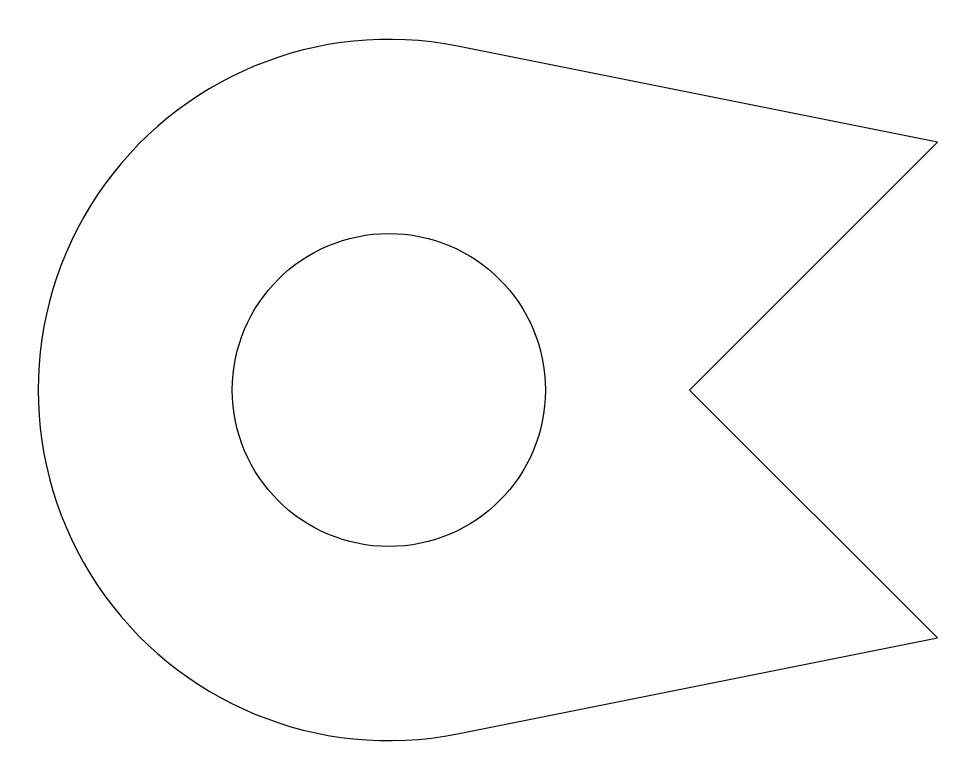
# Model space of a CAD drawing. Extents: x -85 to 31, y -47 to 47.
import ezdxf

# ---------------------------------------------------------------- set-up
doc = ezdxf.new("R2010")
doc.units = 0
doc.layers.get('0').update_dxf_attribs({"linetype": 'continuous'})

# ---------------------------------------------------------------- blocks, each defined once
blk = doc.blocks.new('SHAPE2DVIEW')
at = {"color": 0}
for p, q in [((31.43, 31.43), (-29.39, 43.59)), ((0, 0), (31.43, 31.43)), ((31.43, -31.43), (0, 0)), ((-29.39, -43.59), (31.43, -31.43))]:
    blk.add_line(p, q, dxfattribs=at)
blk.add_circle((-38.1, 0), 19.84, dxfattribs=at)
blk.add_arc((-38.1, 0), 44.45, 78.6962, -78.6962, dxfattribs=at)

msp = doc.modelspace()

# ---------------------------------------------------------------- block references
at = {"color": 0}
msp.add_blockref('SHAPE2DVIEW', (0, 0), dxfattribs=at)

doc.saveas('drawing.dxf')
